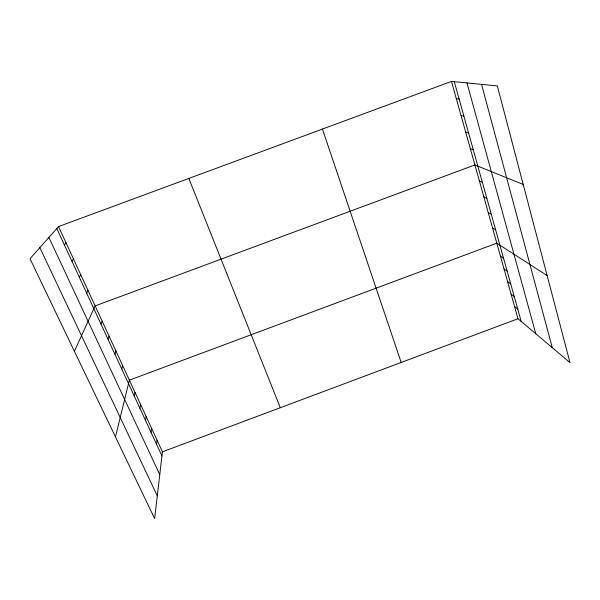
<?xml version="1.0" encoding="UTF-8"?>
<svg xmlns="http://www.w3.org/2000/svg" width="600" height="600" viewBox="0 0 600 600"><rect width="100%" height="100%" fill="white"/><g stroke="black" fill="none" stroke-linecap="round" stroke-linejoin="round"><path stroke-width="0.9" d="M58.537 226.567L162.435 451.822L154.635 518.595L30 258.728L58.537 226.567L451.478 81.405L497.325 85.898L570 362.625L517.98 318.735L451.478 81.405M156.532 444.232L157.072 440.197M151.05 432.375L151.657 428.445M145.507 420.39L146.175 416.565M139.913 408.278L140.64 404.558M134.243 396.03L135.038 392.415M115.455 436.905L129.375 380.145L496.808 243.18L547.14 275.572M121.77 369.038L122.7 365.678M114.93 354.248L115.942 351.022M108 339.263L109.095 336.18M100.972 324.075L102.157 321.142M74.4 351.308L95.13 305.903L474.885 164.947L523.2 184.417M86.648 293.085L88.005 290.452M79.335 277.267L80.79 274.808M71.925 261.248L73.47 258.945M64.418 244.995L66.052 242.865M162.435 451.822L517.98 318.735M456.285 98.565L459.112 99.03M461.033 115.493L463.897 116.153M465.713 132.203L468.607 133.042M470.332 148.68L473.257 149.7M479.385 181.005L482.377 182.37M483.825 196.853L486.847 198.382M488.213 212.49L491.257 214.185M492.54 227.933L495.615 229.778M500.43 256.118L503.558 258.24M504.015 268.905L507.165 271.155M507.562 281.565L510.728 283.935M511.072 294.09L514.26 296.58M514.545 306.472L517.748 309.082M39.832 247.642L157.297 495.855M48.892 237.435L159.773 474.66M56.797 228.525L161.955 455.955M188.843 178.425L280.29 407.707M322.44 129.075L401.168 362.46M454.275 81.675L521.205 321.45M466.987 82.92L535.785 333.757M481.537 84.345L552.293 347.685"/></g></svg>
